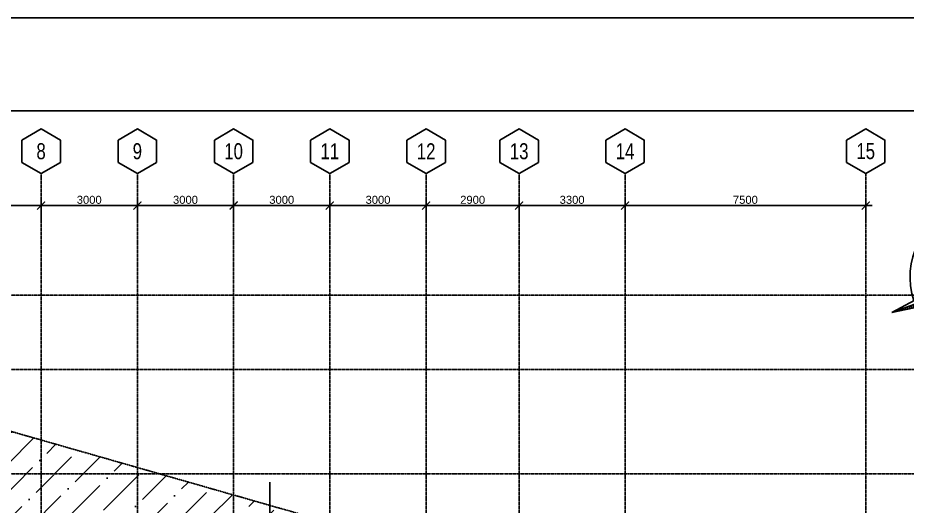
# Model space of a CAD drawing. Header units: inches. Extents: x -189245 to 740841, y -215444 to 469401.
# Drawn here: x -12662 to 15058, y 168196 to 183412 of the extents above; entities that cross this region are included whole.
import ezdxf
from ezdxf.enums import TextEntityAlignment as Align

# ---------------------------------------------------------------- set-up
doc = ezdxf.new("R2010")
doc.units = ezdxf.units.IN
doc.header["$LTSCALE"] = 10
doc.header["$MEASUREMENT"] = 0
doc.linetypes.add('GRID NORMAL$0$GRID BASEMENT$0$GRID GROUND$0$GRID$0$$0$PHANTOM', pattern=[2.5, 1.25, -0.25, 0.25, -0.25, 0.25, -0.25])
for name, color, linetype in [('3', 252, 'Continuous'), ('a-dim', 8, 'Continuous'), ('A-GRID', 8, 'Continuous'), ('A-HATCH-CMU', 8, 'Continuous'), ('A-RETAINING HATCH', 252, 'Continuous'), ('A-TTL', 1, 'Continuous')]:
    doc.layers.add(name, color=color, linetype=linetype)
doc.layers.add('DEFPOINT', color=7, linetype='Continuous', plot=False)
doc.styles.add('GRID NORMAL$0$GRID BASEMENT$0$GRID GROUND$0$GRID$0$Standard', font='ARIAL.TTF')
doc.dimstyles.new('GRID NORMAL$0$GRID BASEMENT$0$GRID GROUND$0$GRID$0$Standard', dxfattribs={"dimtxt": 250, "dimasz": 0.18, "dimexe": 0.18, "dimexo": 0.0625, "dimgap": 50, "dimtad": 1, "dimdec": 0, "dimzin": 0, "dimdsep": 46, "dimtxsty": 'GRID NORMAL$0$GRID BASEMENT$0$GRID GROUND$0$GRID$0$Standard', "dimcen": 0.09, "dimadec": 0, "dimazin": 0, "dimtfac": 1, "dimtdec": 0, "dimtofl": 0, "dimtmove": 0, "dimatfit": 3, "dimfxl": 1, "dimtolj": 1, "dimtzin": 0, "dimarcsym": 0})

# ---------------------------------------------------------------- blocks, each defined once
blk = doc.blocks.new('GRID NORMAL$0$GRID BASEMENT$0$GRID GROUND$0$GRID$0$$0$GRID-V')
at = {"color": 3}
blk.add_lwpolyline([(6, 10.39), (0, 13.86), (-6, 10.39), (-6, 3.46), (0, 0), (6, 3.46)], close=True, dxfattribs=at)
at = {"color": 6, "style": 'GRID NORMAL$0$GRID BASEMENT$0$GRID GROUND$0$GRID$0$Standard', "width": 0.75}
blk.add_attdef('V', text='', height=5, dxfattribs=at).set_placement((0, 6.93), align=Align.MIDDLE)
blk = doc.blocks.new('GRID NORMAL$0$GRID BASEMENT$0$GRID GROUND$0$GRID$0$_ARCHTICK')
at = {"color": 0, "linetype": 'ByBlock', "ltscale": 20, "const_width": 0.15}
blk.add_lwpolyline([(-0.5, -0.5), (0.5, 0.5)], dxfattribs=at)
blk = doc.blocks.new('*D699')
at = {"layer": 'a-dim', "color": 0, "lineweight": -2, "ltscale": 500}
for p, q in [((2964, 177063), (2964, 177762)), ((6264, 177063), (6264, 177762)), ((6464, 177562), (2764, 177562))]:
    blk.add_line(p, q, dxfattribs=at)
at = {"layer": 'Defpoints', "color": 0, "ltscale": 500}
for p in [(2964, 177562), (2964, 177062), (6264, 177062)]:
    blk.add_point(p, dxfattribs=at)
at = {"layer": 'a-dim', "color": 0, "lineweight": -2, "ltscale": 500, "xscale": 250, "yscale": 250, "zscale": 250, "rotation": 180}
blk.add_blockref('GRID NORMAL$0$GRID BASEMENT$0$GRID GROUND$0$GRID$0$_ARCHTICK', (2964, 177562), dxfattribs=at)
at = {"layer": 'a-dim', "color": 0, "lineweight": -2, "ltscale": 500, "xscale": 250, "yscale": 250, "zscale": 250}
blk.add_blockref('GRID NORMAL$0$GRID BASEMENT$0$GRID GROUND$0$GRID$0$_ARCHTICK', (6264, 177562), dxfattribs=at)
at = {"layer": 'a-dim', "color": 3, "ltscale": 500, "insert": (4614, 177740), "char_height": 250, "attachment_point": 5, "style": 'GRID NORMAL$0$GRID BASEMENT$0$GRID GROUND$0$GRID$0$Standard'}
blk.add_mtext('\\A1;3300', dxfattribs=at)
blk = doc.blocks.new('*D700')
at = {"layer": 'a-dim', "color": 0, "lineweight": -2, "ltscale": 500}
for p, q in [((64, 177063), (64, 177762)), ((2964, 177063), (2964, 177762)), ((3164, 177562), (-136, 177562))]:
    blk.add_line(p, q, dxfattribs=at)
at = {"layer": 'Defpoints', "color": 0, "ltscale": 500}
for p in [(64, 177562), (64, 177062), (2964, 177062)]:
    blk.add_point(p, dxfattribs=at)
at = {"layer": 'a-dim', "color": 0, "lineweight": -2, "ltscale": 500, "xscale": 250, "yscale": 250, "zscale": 250, "rotation": 180}
blk.add_blockref('GRID NORMAL$0$GRID BASEMENT$0$GRID GROUND$0$GRID$0$_ARCHTICK', (64, 177562), dxfattribs=at)
at = {"layer": 'a-dim', "color": 0, "lineweight": -2, "ltscale": 500, "xscale": 250, "yscale": 250, "zscale": 250}
blk.add_blockref('GRID NORMAL$0$GRID BASEMENT$0$GRID GROUND$0$GRID$0$_ARCHTICK', (2964, 177562), dxfattribs=at)
at = {"layer": 'a-dim', "color": 3, "ltscale": 500, "insert": (1514, 177740), "char_height": 250, "attachment_point": 5, "style": 'GRID NORMAL$0$GRID BASEMENT$0$GRID GROUND$0$GRID$0$Standard'}
blk.add_mtext('\\A1;2900', dxfattribs=at)
blk = doc.blocks.new('*D701')
at = {"layer": 'a-dim', "color": 0, "lineweight": -2, "ltscale": 500}
for p, q in [((-5936, 177063), (-5936, 177762)), ((-2936, 177063), (-2936, 177762)), ((-2736, 177562), (-6136, 177562))]:
    blk.add_line(p, q, dxfattribs=at)
at = {"layer": 'Defpoints', "color": 0, "ltscale": 500}
for p in [(-5936, 177562), (-5936, 177062), (-2936, 177063)]:
    blk.add_point(p, dxfattribs=at)
at = {"layer": 'a-dim', "color": 0, "lineweight": -2, "ltscale": 500, "xscale": 250, "yscale": 250, "zscale": 250, "rotation": 180}
blk.add_blockref('GRID NORMAL$0$GRID BASEMENT$0$GRID GROUND$0$GRID$0$_ARCHTICK', (-5936, 177562), dxfattribs=at)
at = {"layer": 'a-dim', "color": 0, "lineweight": -2, "ltscale": 500, "xscale": 250, "yscale": 250, "zscale": 250}
blk.add_blockref('GRID NORMAL$0$GRID BASEMENT$0$GRID GROUND$0$GRID$0$_ARCHTICK', (-2936, 177562), dxfattribs=at)
at = {"layer": 'a-dim', "color": 3, "ltscale": 500, "insert": (-4436, 177740), "char_height": 250, "attachment_point": 5, "style": 'GRID NORMAL$0$GRID BASEMENT$0$GRID GROUND$0$GRID$0$Standard'}
blk.add_mtext('\\A1;3000', dxfattribs=at)
blk = doc.blocks.new('*D703')
at = {"layer": 'a-dim', "color": 0, "lineweight": -2, "ltscale": 500}
for p, q in [((-2936, 177063), (-2936, 177762)), ((64, 177063), (64, 177762)), ((264, 177562), (-3136, 177562))]:
    blk.add_line(p, q, dxfattribs=at)
at = {"layer": 'Defpoints', "color": 0, "ltscale": 500}
for p in [(-2936, 177562), (-2936, 177063), (64, 177062)]:
    blk.add_point(p, dxfattribs=at)
at = {"layer": 'a-dim', "color": 0, "lineweight": -2, "ltscale": 500, "xscale": 250, "yscale": 250, "zscale": 250, "rotation": 180}
blk.add_blockref('GRID NORMAL$0$GRID BASEMENT$0$GRID GROUND$0$GRID$0$_ARCHTICK', (-2936, 177562), dxfattribs=at)
at = {"layer": 'a-dim', "color": 0, "lineweight": -2, "ltscale": 500, "xscale": 250, "yscale": 250, "zscale": 250}
blk.add_blockref('GRID NORMAL$0$GRID BASEMENT$0$GRID GROUND$0$GRID$0$_ARCHTICK', (64, 177562), dxfattribs=at)
at = {"layer": 'a-dim', "color": 3, "ltscale": 500, "insert": (-1436, 177740), "char_height": 250, "attachment_point": 5, "style": 'GRID NORMAL$0$GRID BASEMENT$0$GRID GROUND$0$GRID$0$Standard'}
blk.add_mtext('\\A1;3000', dxfattribs=at)
blk = doc.blocks.new('*D704')
at = {"layer": 'a-dim', "color": 0, "lineweight": -2, "ltscale": 500}
for p, q in [((-11936, 177063), (-11936, 177762)), ((-8936, 177063), (-8936, 177762)), ((-8736, 177562), (-12136, 177562))]:
    blk.add_line(p, q, dxfattribs=at)
at = {"layer": 'Defpoints', "color": 0, "ltscale": 500}
for p in [(-11936, 177562), (-11936, 177063), (-8936, 177062)]:
    blk.add_point(p, dxfattribs=at)
at = {"layer": 'a-dim', "color": 0, "lineweight": -2, "ltscale": 500, "xscale": 250, "yscale": 250, "zscale": 250, "rotation": 180}
blk.add_blockref('GRID NORMAL$0$GRID BASEMENT$0$GRID GROUND$0$GRID$0$_ARCHTICK', (-11936, 177562), dxfattribs=at)
at = {"layer": 'a-dim', "color": 0, "lineweight": -2, "ltscale": 500, "xscale": 250, "yscale": 250, "zscale": 250}
blk.add_blockref('GRID NORMAL$0$GRID BASEMENT$0$GRID GROUND$0$GRID$0$_ARCHTICK', (-8936, 177562), dxfattribs=at)
at = {"layer": 'a-dim', "color": 3, "ltscale": 500, "insert": (-10436, 177740), "char_height": 250, "attachment_point": 5, "style": 'GRID NORMAL$0$GRID BASEMENT$0$GRID GROUND$0$GRID$0$Standard'}
blk.add_mtext('\\A1;3000', dxfattribs=at)
blk = doc.blocks.new('*D705')
at = {"layer": 'a-dim', "color": 0, "lineweight": -2, "ltscale": 500}
for p, q in [((-14936, 177063), (-14936, 177762)), ((-11936, 177063), (-11936, 177762)), ((-11736, 177562), (-15136, 177562))]:
    blk.add_line(p, q, dxfattribs=at)
at = {"layer": 'Defpoints', "color": 0, "ltscale": 500}
for p in [(-14936, 177562), (-14936, 177063), (-11936, 177063)]:
    blk.add_point(p, dxfattribs=at)
at = {"layer": 'a-dim', "color": 0, "lineweight": -2, "ltscale": 500, "xscale": 250, "yscale": 250, "zscale": 250, "rotation": 180}
blk.add_blockref('GRID NORMAL$0$GRID BASEMENT$0$GRID GROUND$0$GRID$0$_ARCHTICK', (-14936, 177562), dxfattribs=at)
at = {"layer": 'a-dim', "color": 0, "lineweight": -2, "ltscale": 500, "xscale": 250, "yscale": 250, "zscale": 250}
blk.add_blockref('GRID NORMAL$0$GRID BASEMENT$0$GRID GROUND$0$GRID$0$_ARCHTICK', (-11936, 177562), dxfattribs=at)
at = {"layer": 'a-dim', "color": 3, "ltscale": 500, "insert": (-13436, 177740), "char_height": 250, "attachment_point": 5, "style": 'GRID NORMAL$0$GRID BASEMENT$0$GRID GROUND$0$GRID$0$Standard'}
blk.add_mtext('\\A1;3000', dxfattribs=at)
blk = doc.blocks.new('*D709')
at = {"layer": 'a-dim', "color": 0, "lineweight": -2, "ltscale": 500}
for p, q in [((-8936, 177063), (-8936, 177762)), ((-5936, 177063), (-5936, 177762)), ((-9136, 177562), (-5736, 177562))]:
    blk.add_line(p, q, dxfattribs=at)
at = {"layer": 'Defpoints', "color": 0, "ltscale": 500}
for p in [(-5936, 177562), (-8936, 177062), (-5936, 177063)]:
    blk.add_point(p, dxfattribs=at)
at = {"layer": 'a-dim', "color": 0, "lineweight": -2, "ltscale": 500, "xscale": 250, "yscale": 250, "zscale": 250, "rotation": 180}
blk.add_blockref('GRID NORMAL$0$GRID BASEMENT$0$GRID GROUND$0$GRID$0$_ARCHTICK', (-8936, 177562), dxfattribs=at)
at = {"layer": 'a-dim', "color": 0, "lineweight": -2, "ltscale": 500, "xscale": 250, "yscale": 250, "zscale": 250}
blk.add_blockref('GRID NORMAL$0$GRID BASEMENT$0$GRID GROUND$0$GRID$0$_ARCHTICK', (-5936, 177562), dxfattribs=at)
at = {"layer": 'a-dim', "color": 3, "ltscale": 500, "insert": (-7436, 177740), "char_height": 250, "attachment_point": 5, "style": 'GRID NORMAL$0$GRID BASEMENT$0$GRID GROUND$0$GRID$0$Standard'}
blk.add_mtext('\\A1;3000', dxfattribs=at)
blk = doc.blocks.new('*D710')
at = {"layer": 'a-dim', "color": 0, "lineweight": -2, "ltscale": 500}
for p, q in [((6264, 177063), (6264, 177762)), ((13764, 177063), (13764, 177762)), ((6064, 177562), (13964, 177562))]:
    blk.add_line(p, q, dxfattribs=at)
at = {"layer": 'Defpoints', "color": 0, "ltscale": 500}
for p in [(13764, 177562), (6264, 177062), (13764, 177063)]:
    blk.add_point(p, dxfattribs=at)
at = {"layer": 'a-dim', "color": 0, "lineweight": -2, "ltscale": 500, "xscale": 250, "yscale": 250, "zscale": 250, "rotation": 180}
blk.add_blockref('GRID NORMAL$0$GRID BASEMENT$0$GRID GROUND$0$GRID$0$_ARCHTICK', (6264, 177562), dxfattribs=at)
at = {"layer": 'a-dim', "color": 0, "lineweight": -2, "ltscale": 500, "xscale": 250, "yscale": 250, "zscale": 250}
blk.add_blockref('GRID NORMAL$0$GRID BASEMENT$0$GRID GROUND$0$GRID$0$_ARCHTICK', (13764, 177562), dxfattribs=at)
at = {"layer": 'a-dim', "color": 3, "ltscale": 500, "insert": (10014, 177740), "char_height": 250, "attachment_point": 5, "style": 'GRID NORMAL$0$GRID BASEMENT$0$GRID GROUND$0$GRID$0$Standard'}
blk.add_mtext('\\A1;7500', dxfattribs=at)
blk = doc.blocks.new('*X20')
at = {"color": 0, "linetype": 'ByBlock'}
for p, q in [((-217.53, 160.4998), (-217.53, 160.5)), ((-217.52, 160.4984), (-217.52, 160.5)), ((-217.51, 160.497), (-217.51, 160.5)), ((-217.5, 160.4955), (-217.5, 160.5)), ((-217.49, 160.4941), (-217.49, 160.5)), ((-217.48, 160.4927), (-217.48, 160.5)), ((-217.47, 160.4913), (-217.47, 160.5)), ((-217.46, 160.4898), (-217.46, 160.5)), ((-217.45, 160.4884), (-217.45, 160.5)), ((-217.44, 160.487), (-217.44, 160.5)), ((-217.43, 160.4855), (-217.43, 160.5)), ((-217.42, 160.4841), (-217.42, 160.5)), ((-217.41, 160.4827), (-217.41, 160.5)), ((-217.4, 160.4812), (-217.4, 160.5)), ((-217.39, 160.4798), (-217.39, 160.5)), ((-217.38, 160.4784), (-217.38, 160.5)), ((-217.37, 160.477), (-217.37, 160.5)), ((-217.36, 160.4755), (-217.36, 160.5)), ((-217.35, 160.4741), (-217.35, 160.5)), ((-217.34, 160.4727), (-217.34, 160.5)), ((-217.33, 160.4712), (-217.33, 160.5)), ((-217.32, 160.4698), (-217.32, 160.5)), ((-217.31, 160.4684), (-217.31, 160.5)), ((-217.3, 160.467), (-217.3, 160.5)), ((-217.29, 160.4655), (-217.29, 160.5)), ((-217.28, 160.4641), (-217.28, 160.5)), ((-217.27, 160.4627), (-217.27, 160.5)), ((-217.26, 160.4613), (-217.26, 160.5)), ((-217.25, 160.4598), (-217.25, 160.5)), ((-217.24, 160.4584), (-217.24, 160.5)), ((-217.23, 160.457), (-217.23, 160.5)), ((-217.22, 160.4555), (-217.22, 160.5)), ((-217.21, 160.4541), (-217.21, 160.5)), ((-217.2, 160.4527), (-217.2, 160.5)), ((-217.19, 160.4512), (-217.19, 160.5)), ((-217.18, 160.4498), (-217.18, 160.5)), ((-217.17, 160.4484), (-217.17, 160.5)), ((-217.16, 160.447), (-217.16, 160.5)), ((-217.15, 160.4455), (-217.15, 160.5)), ((-217.14, 160.4441), (-217.14, 160.5)), ((-217.13, 160.4427), (-217.13, 160.5)), ((-217.12, 160.4412), (-217.12, 160.5)), ((-217.11, 160.4398), (-217.11, 160.5)), ((-217.1, 160.4384), (-217.1, 160.5)), ((-217.09, 160.4412), (-217.09, 160.5)), ((-217.08, 160.4512), (-217.08, 160.5)), ((-217.07, 160.4613), (-217.07, 160.5)), ((-217.06, 160.4712), (-217.06, 160.5)), ((-217.05, 160.4812), (-217.05, 160.5)), ((-217.04, 160.4913), (-217.04, 160.5))]:
    blk.add_line(p, q, dxfattribs=at)
blk = doc.blocks.new('north2')
at = {"color": 0, "linetype": 'ByBlock'}
for p, q in [((-0.0625, 0.0625), (0, 0.5)), ((0, 0.5), (0.0625, 0.0625)), ((0, 0.5), (0, 0)), ((-0.0938, 0.0625), (-0.1875, 0.1875)), ((-0.1875, 0.1875), (-0.0625, 0.0937)), ((0.0625, 0.0937), (0.1875, 0.1875)), ((0.1875, 0.1875), (0.0937, 0.0625)), ((-0.5, 0), (-0.0625, 0.0625)), ((-0.0625, 0.0625), (0, 0)), ((0, 0), (0.0625, 0.0625)), ((0.0625, 0.0625), (0.5, 0)), ((0, 0), (-0.5, 0)), ((-0.0625, -0.0625), (-0.5, 0)), ((-0.0625, -0.0625), (0, 0)), ((0, 0), (0.0625, -0.0625)), ((0, 0), (0, -0.5)), ((0.5, 0), (0, 0)), ((0.5, 0), (0.0625, -0.0625)), ((-0.1875, -0.1875), (-0.0938, -0.0625)), ((0, -0.5), (-0.0625, -0.0625)), ((0.0625, -0.0625), (0, -0.5)), ((0.0937, -0.0625), (0.1875, -0.1875)), ((-0.0625, -0.0938), (-0.1875, -0.1875)), ((0.1875, -0.1875), (0.0625, -0.0938))]:
    blk.add_line(p, q, dxfattribs=at)
blk.add_lwpolyline([(0.5391, 0.0255), (0.5391, 0.0177), (0.5312, 0.0177), (0.5312, 0.0411), (0.5391, 0.0411), (0.5391, 0.0333), (0.6094, 0.0333), (0.6094, 0.0411), (0.6172, 0.0411), (0.6172, 0.0177), (0.5547, -0.0214), (0.6094, -0.0214), (0.6094, -0.0136), (0.6172, -0.0136), (0.6172, -0.037), (0.6094, -0.037), (0.6094, -0.0292), (0.5391, -0.0292), (0.5391, -0.037), (0.5312, -0.037), (0.5312, -0.0136), (0.5938, 0.0255), (0.5391, 0.0255)], dxfattribs=at)
for radius, start, end in [(0.3802, 92.5891, 177.4109), (0.3802, 0, 87.4109), (0.3494, 93.5464, 176.4536), (0.3494, 0, 86.4536), (0.3802, 182.5891, 267.4109), (0.3494, 183.5464, 266.4536), (0.3802, 270, 357.4109), (0.3494, 270, 356.4536)]:
    blk.add_arc((0, 0), radius, start, end, dxfattribs=at)
for p, rotation in [((-160.5, -217.0312), 270), ((-217.0312, 160.5), 180), ((160.5, 217.0312), 89.99999999999999)]:
    blk.add_blockref('*X20', p, dxfattribs=dict(at, rotation=rotation))
blk.add_blockref('*X20', (217.0312, -160.5), dxfattribs=at)

msp = doc.modelspace()

# ---------------------------------------------------------------- hatches: boundary and pattern name
at = {"layer": 'A-HATCH-CMU'}
h = msp.add_hatch(dxfattribs=at)
h.set_pattern_fill('ANSI36', color=256, scale=5000, style=0)
h.set_pattern_definition([(45, (-897630.9, 229722.6), (331.4563, 1215.3398), [1562.5, -312.5, 0, -312.5])])
h.paths.add_polyline_path([(-2116.95963, 167453.88314), (-14735.94908, 167453.88314), (-14735.94908, 171058.96824)])
at = {"layer": 'A-RETAINING HATCH', "ltscale": 2}
h = msp.add_hatch(color=256, dxfattribs=at)
h.paths.add_polyline_path([(-33710.98035, 174466.41645), (-36154.79826, 174466.41645), (-36919.45453, 170416.55586), (-36940.82955, 170259.33448), (-37901.00309, 163196.89424), (-38512.67928, 155926.09267), (-38748.67197, 148654.55267), (-38607.80593, 141369.98807), (-38092.91343, 134081.92157), (-37205.75487, 126829.90499), (-36385.40563, 122141.34986), (-33710.98035, 122141.34986), (-33710.98035, 121841.34986), (-36637.47257, 121841.34986), (-37502.59696, 126785.80913), (-38391.62622, 134053.11762), (-38907.60135, 141356.50819), (-39048.76609, 148656.51948), (-38812.25769, 155943.94953), (-38199.35805, 163229.29404), (-37238.09484, 170299.74916), (-37215.67917, 170464.62491), (-36403.45569, 174766.41645), (-33710.98035, 174766.41648)])
h.paths.add_polyline_path([(-27035.98035, 172453.88317), (-28335.98035, 172453.88317), (-28335.98035, 172153.88317), (-27035.98035, 172153.88317)])
h.paths.add_polyline_path([(-21635.94908, 172153.88317), (-19660.62503, 172153.88317), (-15035.94908, 170832.68086), (-15035.94908, 167153.88317), (-2158.97239, 167153.88317), (13464.01965, 162690.59265), (13464.01965, 155053.88317), (13764.01965, 155053.88317), (13764.01965, 162916.88895), (-2116.95962, 167453.88314), (-14735.94908, 167453.88314), (-14735.94908, 171058.97715), (-19618.61237, 172453.88317), (-21635.94908, 172453.88317)])
h.paths.add_polyline_path([(13464.01965, 132157.45303), (13464.01965, 141553.41648), (13764.01965, 141553.41648), (13764.01965, 131921.89602), (13764.01966, 131921.89602), (-18046.87211, 124153.88317), (-21860.98035, 124153.88317), (-21860.98035, 124453.88317), (-18082.97077, 124453.88317)])
h.paths.add_polyline_path([(-27035.98035, 124453.88317), (-28335.98035, 124453.88317), (-28335.98035, 124153.88317), (-27035.98035, 124153.88317)])
h.paths.add_polyline_path([(13464.01965, 147553.88317), (13464.01965, 149053.41648)])
edge = h.paths.add_edge_path()
edge.add_line((13764.01965, 155053.88317), (13764.01965, 162916.88895))
edge.add_line((13464.01965, 155053.88317), (13464.01965, 162053.88317))
edge.add_line((13464.01965, 150653.88317), (13464.01965, 153553.41648))
edge.add_line((13464.01965, 143153.88317), (13464.01965, 145953.88317))
edge.add_line((13464.01965, 150653.88317), (13464.01965, 153353.88317))
edge.add_line((13464.01965, 143253.88317), (13464.01965, 145953.88317))
h.paths.add_polyline_path([(-21635.94908, 172453.88317), (-21860.98035, 172453.88317), (-21860.98035, 172153.88317), (-21635.94908, 172153.88317)])
h.paths.add_polyline_path([(13764.01965, 153553.41648), (13364.01965, 153553.41648), (13364.01965, 150553.41648), (13764.01965, 150553.41648)])
h.paths.add_polyline_path([(13764.01965, 149053.41648), (13364.01965, 149053.41648), (13364.01965, 147553.41648), (13764.01965, 147553.41648)])
h.paths.add_polyline_path([(13764.01965, 146053.41648), (13364.01965, 146053.41648), (13364.01965, 143053.41648), (13764.01965, 143053.41648)])

# ---------------------------------------------------------------- linework, layer by layer
at = {"layer": '3', "color": 3, "linetype": 'GRID NORMAL$0$GRID BASEMENT$0$GRID GROUND$0$GRID$0$$0$PHANTOM', "flags": 128}
msp.add_lwpolyline([(17371.35219, 161873.70839), (16907.36937, 153196.10388), (17289.02822, 141092.11956), (18264.2428, 133020.82124), (-36399.54194, 119672.28056), (-37656.67603, 126517.80566), (-38611.74904, 133815.57488), (-39192.1149, 141152.6571), (-39395.69803, 148489.83325), (-39219.51338, 155817.71555), (-38664.92755, 163146.76286), (-37737.27581, 170427.90716), (-36503.49476, 177277.67973), (17390.30657, 161880.9048)], dxfattribs=at)
msp.add_lwpolyline([(17371.35219, 161873.70839), (16907.36937, 153196.10388), (17289.02822, 141092.11956), (18264.2428, 133020.82124), (-36399.54194, 119672.28056), (-37656.67603, 126517.80566), (-38611.74904, 133815.57488), (-39192.1149, 141152.6571), (-39395.69803, 148489.83325), (-39219.51338, 155817.71555), (-38664.92755, 163146.76286), (-37737.27581, 170427.90716), (-36503.49476, 177277.67973), (17390.30657, 161880.9048)], dxfattribs=at)
at = {"layer": 'A-GRID', "linetype": 'GRID NORMAL$0$GRID BASEMENT$0$GRID GROUND$0$GRID$0$$0$PHANTOM'}
for p, q in [((-11935.98035, 178562.49557), (-11935.98035, 120834.15344)), ((-8935.98035, 178562.49557), (-8935.98035, 120834.15344)), ((-5935.98035, 178562.49557), (-5935.98035, 120834.15344)), ((-2935.98035, 178562.49557), (-2935.98035, 120834.15344)), ((64.01965, 178562.49557), (64.01965, 120834.15344)), ((2964.01965, 178562.49557), (2964.01965, 120834.15344)), ((6264.01965, 178562.49557), (6264.01965, 120834.15344)), ((13764.01965, 120834.15344), (13764.01965, 178562.49557)), ((23234.69143, 174766.41648), (-43780.74842, 174766.41648)), ((23234.69143, 172453.88317), (-43780.74842, 172453.88317)), ((23234.69143, 169203.88317), (-43780.74842, 169203.88317))]:
    msp.add_line(p, q, dxfattribs=at)
at = {"layer": 'DEFPOINT'}
msp.add_line((-4806.81368, 164935.24838), (-4806.81368, 168950.24392), dxfattribs=at)
at = {"layer": 'Defpoints', "color": 2}
msp.add_lwpolyline([(-65826.94026, 109161.63702), (39173.05974, 109161.63702), (39173.05974, 183411.63702), (-65826.94026, 183411.63702)], close=True, dxfattribs=at)
at = {"layer": 'Defpoints', "color": 5}
msp.add_lwpolyline([(-59733.94026, 112061.63702), (35466.05974, 112061.63702), (35466.05974, 180511.63702), (-59733.94026, 180511.63702)], close=True, dxfattribs=at)

# ---------------------------------------------------------------- block references
at = {"layer": 'A-GRID'}
ref = msp.add_blockref('GRID NORMAL$0$GRID BASEMENT$0$GRID GROUND$0$GRID$0$$0$GRID-V', (-11935.98035, 178562.49557), dxfattribs=dict(at, xscale=-100, yscale=100, zscale=100))
ref.add_attrib('V', '8', dxfattribs={"layer": '0', "color": 6, "height": 500, "style": 'GRID NORMAL$0$GRID BASEMENT$0$GRID GROUND$0$GRID$0$Standard', "width": 0.75}).set_placement((-11935.98035, 179255.31589), align=Align.MIDDLE)
ref = msp.add_blockref('GRID NORMAL$0$GRID BASEMENT$0$GRID GROUND$0$GRID$0$$0$GRID-V', (-8935.98035, 178562.49557), dxfattribs=dict(at, xscale=-100, yscale=100, zscale=100))
ref.add_attrib('V', '9', dxfattribs={"layer": '0', "color": 6, "height": 500, "style": 'GRID NORMAL$0$GRID BASEMENT$0$GRID GROUND$0$GRID$0$Standard', "width": 0.75}).set_placement((-8935.98035, 179255.31589), align=Align.MIDDLE)
ref = msp.add_blockref('GRID NORMAL$0$GRID BASEMENT$0$GRID GROUND$0$GRID$0$$0$GRID-V', (-5935.98035, 178562.49557), dxfattribs=dict(at, xscale=-100, yscale=100, zscale=100))
ref.add_attrib('V', '10', dxfattribs={"layer": '0', "color": 6, "height": 500, "style": 'GRID NORMAL$0$GRID BASEMENT$0$GRID GROUND$0$GRID$0$Standard', "width": 0.75}).set_placement((-5935.98035, 179255.31589), align=Align.MIDDLE)
ref = msp.add_blockref('GRID NORMAL$0$GRID BASEMENT$0$GRID GROUND$0$GRID$0$$0$GRID-V', (-2935.98035, 178562.49557), dxfattribs=dict(at, xscale=-100, yscale=100, zscale=100))
ref.add_attrib('V', '11', dxfattribs={"layer": '0', "color": 6, "height": 500, "style": 'GRID NORMAL$0$GRID BASEMENT$0$GRID GROUND$0$GRID$0$Standard', "width": 0.75}).set_placement((-2935.98035, 179255.31589), align=Align.MIDDLE)
ref = msp.add_blockref('GRID NORMAL$0$GRID BASEMENT$0$GRID GROUND$0$GRID$0$$0$GRID-V', (64.01965, 178562.49557), dxfattribs=dict(at, xscale=-100, yscale=100, zscale=100))
ref.add_attrib('V', '12', dxfattribs={"layer": '0', "color": 6, "height": 500, "style": 'GRID NORMAL$0$GRID BASEMENT$0$GRID GROUND$0$GRID$0$Standard', "width": 0.75}).set_placement((64.01965, 179255.31589), align=Align.MIDDLE)
ref = msp.add_blockref('GRID NORMAL$0$GRID BASEMENT$0$GRID GROUND$0$GRID$0$$0$GRID-V', (2964.01965, 178562.49557), dxfattribs=dict(at, xscale=-100, yscale=100, zscale=100))
ref.add_attrib('V', '13', dxfattribs={"layer": '0', "color": 6, "height": 500, "style": 'GRID NORMAL$0$GRID BASEMENT$0$GRID GROUND$0$GRID$0$Standard', "width": 0.75}).set_placement((2964.01965, 179255.31589), align=Align.MIDDLE)
ref = msp.add_blockref('GRID NORMAL$0$GRID BASEMENT$0$GRID GROUND$0$GRID$0$$0$GRID-V', (6264.01965, 178562.49557), dxfattribs=dict(at, xscale=-100, yscale=100, zscale=100))
ref.add_attrib('V', '14', dxfattribs={"layer": '0', "color": 6, "height": 500, "style": 'GRID NORMAL$0$GRID BASEMENT$0$GRID GROUND$0$GRID$0$Standard', "width": 0.75}).set_placement((6264.01965, 179255.31589), align=Align.MIDDLE)
ref = msp.add_blockref('GRID NORMAL$0$GRID BASEMENT$0$GRID GROUND$0$GRID$0$$0$GRID-V', (13764.01965, 178562.49557), dxfattribs=dict(at, xscale=-100, yscale=100, zscale=100))
ref.add_attrib('V', '15', dxfattribs={"layer": '0', "color": 6, "height": 500, "style": 'GRID NORMAL$0$GRID BASEMENT$0$GRID GROUND$0$GRID$0$Standard', "width": 0.75}).set_placement((13764.01965, 179255.31589), align=Align.MIDDLE)
at = {"layer": 'A-TTL', "xscale": 6349.999999999833, "yscale": 6350.000000000029, "zscale": 6350, "rotation": 110.1693660417757}
msp.add_blockref('north2', (17561.02924, 175325.24009), dxfattribs=at)

# ---------------------------------------------------------------- dimensions: what is measured, and where the dimension line sits
at = {"layer": 'a-dim', "ltscale": 500}
for base, p1, p2, override, picture, middle in [((-14935.98035, 177562.49557), (-11935.98035, 177062.55807), (-14935.98035, 177062.55807), {"dimasz": 250, "dimexe": 200, "dimblk1": 'GRID NORMAL$0$GRID BASEMENT$0$GRID GROUND$0$GRID$0$_ARCHTICK', "dimblk2": 'GRID NORMAL$0$GRID BASEMENT$0$GRID GROUND$0$GRID$0$_ARCHTICK', "dimsah": 1, "dimdle": 200, "dimclrt": 3}, '*D705', (-13435.98035, 177740.22408)), ((-11935.98035, 177562.49557), (-8935.98035, 177062.49557), (-11935.98035, 177062.55807), {"dimasz": 250, "dimexe": 200, "dimblk1": 'GRID NORMAL$0$GRID BASEMENT$0$GRID GROUND$0$GRID$0$_ARCHTICK', "dimblk2": 'GRID NORMAL$0$GRID BASEMENT$0$GRID GROUND$0$GRID$0$_ARCHTICK', "dimsah": 1, "dimdle": 200, "dimclrt": 3}, '*D704', (-10435.98035, 177740.22408)), ((-5935.98035, 177562.49557), (-8935.98035, 177062.49557), (-5935.98035, 177062.55807), {"dimasz": 250, "dimexe": 200, "dimblk1": 'GRID NORMAL$0$GRID BASEMENT$0$GRID GROUND$0$GRID$0$_ARCHTICK', "dimblk2": 'GRID NORMAL$0$GRID BASEMENT$0$GRID GROUND$0$GRID$0$_ARCHTICK', "dimsah": 1, "dimdle": 200, "dimclrt": 3}, '*D709', (-7435.98035, 177740.22408)), ((-5935.98035, 177562.49557), (-2935.98035, 177062.50573), (-5935.98035, 177062.49557), {"dimasz": 250, "dimexe": 200, "dimblk1": 'GRID NORMAL$0$GRID BASEMENT$0$GRID GROUND$0$GRID$0$_ARCHTICK', "dimblk2": 'GRID NORMAL$0$GRID BASEMENT$0$GRID GROUND$0$GRID$0$_ARCHTICK', "dimsah": 1, "dimdle": 200, "dimclrt": 3}, '*D701', (-4435.98035, 177740.22408)), ((-2935.98035, 177562.49557), (64.01965, 177062.49557), (-2935.98035, 177062.50573), {"dimasz": 250, "dimexe": 200, "dimblk1": 'GRID NORMAL$0$GRID BASEMENT$0$GRID GROUND$0$GRID$0$_ARCHTICK', "dimblk2": 'GRID NORMAL$0$GRID BASEMENT$0$GRID GROUND$0$GRID$0$_ARCHTICK', "dimsah": 1, "dimdle": 200, "dimclrt": 3}, '*D703', (-1435.98035, 177740.22408)), ((64.01965, 177562.49557), (2964.01965, 177062.49557), (64.01965, 177062.49557), {"dimasz": 250, "dimexe": 200, "dimblk1": 'GRID NORMAL$0$GRID BASEMENT$0$GRID GROUND$0$GRID$0$_ARCHTICK', "dimblk2": 'GRID NORMAL$0$GRID BASEMENT$0$GRID GROUND$0$GRID$0$_ARCHTICK', "dimsah": 1, "dimdle": 200, "dimclrt": 3}, '*D700', (1514.01965, 177740.13882)), ((2964.01965, 177562.49557), (6264.01965, 177062.49557), (2964.01965, 177062.49557), {"dimasz": 250, "dimexe": 200, "dimdec": 0, "dimblk1": 'GRID NORMAL$0$GRID BASEMENT$0$GRID GROUND$0$GRID$0$_ARCHTICK', "dimblk2": 'GRID NORMAL$0$GRID BASEMENT$0$GRID GROUND$0$GRID$0$_ARCHTICK', "dimsah": 1, "dimdle": 200, "dimclrt": 3}, '*D699', (4614.01965, 177740.22408)), ((13764.01965, 177562.49557), (6264.01965, 177062.49557), (13764.01965, 177062.55807), {"dimasz": 250, "dimexe": 200, "dimblk1": 'GRID NORMAL$0$GRID BASEMENT$0$GRID GROUND$0$GRID$0$_ARCHTICK', "dimblk2": 'GRID NORMAL$0$GRID BASEMENT$0$GRID GROUND$0$GRID$0$_ARCHTICK', "dimsah": 1, "dimdle": 200, "dimclrt": 3}, '*D710', (10014.01965, 177740.13882))]:
    dim = msp.add_linear_dim(base=base, p1=p1, p2=p2, angle=180, dimstyle='GRID NORMAL$0$GRID BASEMENT$0$GRID GROUND$0$GRID$0$Standard', override=override, dxfattribs=at)
    dim.commit()
    dim.dimension.update_dxf_attribs({"geometry": picture, "text_midpoint": middle})

doc.saveas('drawing.dxf')
